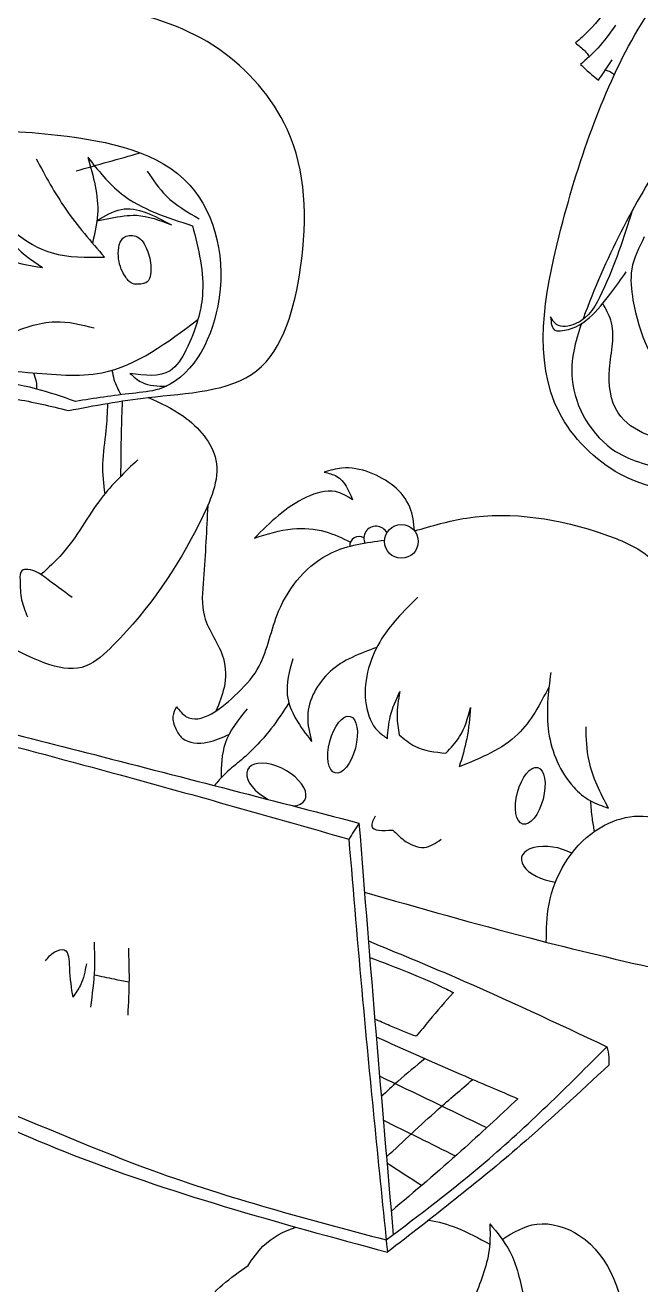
# Model space of a CAD drawing. Header units: inches. Extents: x -573 to 160, y -1 to 711.
# Drawn here: x 2.687 to 3.793, y 5.193 to 7.456 of the extents above; entities that cross this region are included whole.
import ezdxf

# ---------------------------------------------------------------- set-up
doc = ezdxf.new("R2010")
doc.units = ezdxf.units.IN
doc.header["$MEASUREMENT"] = 0
doc.layers.add('HarbyDwg', color=5, linetype='Continuous')

msp = doc.modelspace()

# ---------------------------------------------------------------- linework, layer by layer
at = {"layer": 'HarbyDwg'}
msp.add_circle((3.36276, 6.52881), 0.03037, dxfattribs=at)
for centre, radius, start, end in [((3.31717, 6.5346), 0.02171, 26.42285, 206.73768), ((3.28667, 6.52102), 0.01677, 58.33783, 183.42761), ((3.28108, 6.52332), 0.01677, 5.19634, 8.89707)]:
    msp.add_arc(centre, radius, start, end, dxfattribs=at)
for centre in [(3.2572, 6.16357), (3.59414, 6.0716)]:
    msp.add_ellipse(centre, major_axis=(0.01333, 0.05083), ratio=0.4517822, dxfattribs=at)
for centre, major_axis, start_param, end_param in [((3.13829, 6.09187), (-0.05122, 0.02747), 2.443599, 7.8483815), ((3.63535, 5.94852), (-0.05671, 0.0127), 4.2066224, 8.0437519)]:
    msp.add_ellipse(centre, major_axis=major_axis, ratio=0.5255122, start_param=start_param, end_param=end_param, dxfattribs=at)
for points in [[(4.01203, 6.61078), (3.75531, 6.64987), (3.64606, 6.76081), (3.64606, 7.07801), (3.70502, 7.27042), (3.89557, 7.58307), (4.15089, 7.7073), (4.55342, 7.65218), (4.89713, 7.38946), (5.01292, 7.16349), (5.09012, 7.01283), (4.978, 6.72256), (4.75389, 6.60687)], [(2.76527, 6.76394), (2.66849, 6.78498), (2.64149, 6.78887), (2.53673, 6.80043), (2.43043, 6.837), (2.34549, 6.93968), (2.33067, 7.23389), (2.43649, 7.41058), (2.57006, 7.47886), (2.85238, 7.48492), (3.03452, 7.41362), (3.15746, 7.26949), (3.18175, 7.02067), (3.10282, 6.83557), (2.90837, 6.78737), (2.76527, 6.76394)], [(3.72911, 7.37594), (3.73795, 7.37242), (3.74533, 7.36796)], [(2.77764, 6.78038), (2.88003, 6.79482), (2.92762, 6.80254), (3.03309, 6.95167), (2.98293, 7.16895), (2.74535, 7.25894), (2.41957, 7.19724), (2.3514, 7.06996), (2.38741, 6.92982), (2.53918, 6.83596), (2.70581, 6.80316), (2.77764, 6.78038)], [(2.77904, 7.19459), (2.89393, 7.22697)], [(2.70693, 7.21633), (2.76011, 7.1259), (2.8298, 7.03974)], [(2.79963, 7.21899), (2.8603, 7.15342), (2.98763, 7.09612)], [(2.79963, 7.21899), (2.8173, 7.11625), (2.80803, 7.06483)], [(2.54632, 7.19608), (2.57549, 7.11951), (2.64675, 7.03996), (2.71864, 7.02094)], [(2.90659, 7.19402), (2.94053, 7.1495), (2.99992, 7.10851)], [(2.60658, 7.14282), (2.73566, 7.04707), (2.8298, 7.03974)], [(2.81617, 7.10488), (2.85961, 7.12537), (2.94975, 7.09733)], [(2.81617, 7.10488), (2.86475, 7.11363), (2.8869, 7.1147), (2.94975, 7.09733)], [(2.64579, 7.10398), (2.6623, 7.06968), (2.71864, 7.02094)], [(2.98763, 7.09612), (3.00543, 6.97003), (2.99752, 6.92775), (2.97603, 6.87257), (2.94739, 6.83544), (2.87543, 6.8308)], [(2.89483, 6.99117), (2.90379, 6.99335), (2.9132, 7.02066), (2.90581, 7.05319), (2.88842, 7.07605), (2.86633, 7.0762), (2.85464, 7.04141), (2.86655, 7.00563), (2.87979, 6.99218), (2.89483, 6.99117)], [(2.45904, 6.99786), (2.49318, 6.92177), (2.54165, 6.86842), (2.69182, 6.83259), (2.82523, 6.83192), (2.99752, 6.92775)], [(2.65181, 6.89919), (2.74126, 6.92358), (2.81139, 6.9124)], [(2.84315, 6.83632), (2.84672, 6.81988), (2.85925, 6.79242)], [(2.70197, 6.83174), (2.70705, 6.81609), (2.70784, 6.80264)], [(2.87543, 6.8308), (2.89666, 6.81465), (2.94097, 6.80772)], [(2.90837, 6.78737), (2.97156, 6.75361), (3.02956, 6.67507), (3.00166, 6.56456), (2.84538, 6.3422), (2.79673, 6.30502), (2.66267, 6.33766), (2.48672, 6.4089), (2.4391, 6.42864), (2.42283, 6.46057), (2.4391, 6.50295), (2.46349, 6.53662), (2.48265, 6.57551), (2.5506, 6.5639), (2.66171, 6.48633)], [(2.83531, 6.7768), (2.83215, 6.72793), (2.8263, 6.66821), (2.83004, 6.61385)], [(2.86139, 6.78103), (2.85968, 6.72383), (2.85857, 6.64535)], [(2.88953, 6.67558), (2.82396, 6.60618), (2.75389, 6.50659), (2.71555, 6.46932)], [(3.38653, 6.54772), (3.37798, 6.59019), (3.30579, 6.65269), (3.25597, 6.66046), (3.22394, 6.6532)], [(3.22394, 6.6532), (3.24675, 6.64571), (3.27523, 6.60374)], [(3.27523, 6.60374), (3.24419, 6.61834), (3.19234, 6.60812), (3.09887, 6.53476)], [(3.015, 6.59278), (3.00731, 6.46185), (3.00915, 6.39387), (3.04315, 6.31855), (3.04432, 6.26659), (3.02988, 6.22409)], [(3.38653, 6.54772), (3.47958, 6.57075), (3.72772, 6.54149), (3.80456, 6.50309), (3.83048, 6.479)], [(3.09887, 6.53476), (3.16752, 6.55155), (3.22557, 6.54644), (3.2713, 6.52774)], [(2.95884, 6.2317), (2.97603, 6.2144), (3.0687, 6.25635), (3.10755, 6.30491), (3.14235, 6.4034), (3.23741, 6.50837), (3.33247, 6.531)], [(2.7719, 6.4279), (2.7224, 6.46444), (2.69233, 6.47843), (2.68141, 6.47625), (2.67807, 6.46003), (2.68092, 6.42402), (2.69147, 6.39302)], [(3.39198, 6.42867), (3.32383, 6.3479), (3.29949, 6.23501), (3.32079, 6.18778), (3.33769, 6.17473)], [(3.3185, 6.33823), (3.23478, 6.29489), (3.19457, 6.2144), (3.20144, 6.16943)], [(3.16766, 6.31784), (3.15792, 6.25298), (3.20144, 6.16943)], [(3.63097, 6.29354), (3.62715, 6.18581), (3.67225, 6.08724), (3.70206, 6.06279), (3.73416, 6.0498)], [(2.31719, 6.25149), (2.85798, 6.1093), (3.26836, 5.99395)], [(2.34701, 6.26448), (2.79622, 6.14966), (3.28658, 6.02284)], [(3.33769, 6.17473), (3.34284, 6.2144), (3.35992, 6.25895)], [(3.35992, 6.25895), (3.35496, 6.2144), (3.35881, 6.18131)], [(3.62788, 6.26805), (3.57191, 6.1824), (3.4667, 6.12407)], [(2.95884, 6.2317), (2.95246, 6.2144), (2.9577, 6.19204), (2.96947, 6.17527), (3.01459, 6.16808), (3.05325, 6.18214)], [(3.16079, 6.23859), (3.12864, 6.19204), (3.07158, 6.133), (3.0449, 6.11004), (3.02715, 6.09008)], [(3.08588, 6.22797), (3.04628, 6.16597), (3.03909, 6.10397)], [(3.44255, 6.14827), (3.46734, 6.17801), (3.48692, 6.23013)], [(3.48692, 6.23013), (3.48001, 6.17415), (3.4667, 6.12407)], [(3.35881, 6.18131), (3.38691, 6.16094), (3.44255, 6.14827)], [(3.69365, 6.19574), (3.699, 6.13462), (3.73416, 6.0498)], [(3.70206, 6.06279), (3.70512, 6.0307), (3.70898, 6.0076)], [(3.28658, 6.02284), (3.26836, 5.99395)], [(3.28658, 6.02284), (3.31731, 5.64216), (3.34801, 5.28321)], [(3.3154, 6.03543), (3.30962, 6.0171), (3.34722, 6.0102)], [(3.62292, 5.80876), (3.62783, 5.87693), (3.71065, 6.00875), (3.73491, 6.02246), (3.79663, 6.03511), (3.85307, 6.01402), (3.88958, 5.92445), (3.90237, 5.86482), (3.9075, 5.74187)], [(3.34722, 6.0102), (3.3674, 5.99218), (3.40362, 5.97907), (3.43405, 5.99356)], [(3.26836, 5.99395), (3.29318, 5.70509), (3.33774, 5.25177)], [(3.29647, 5.89855), (3.59355, 5.81629), (4.08542, 5.70317)], [(2.72395, 5.77502), (2.74039, 5.79145), (2.75748, 5.79473), (2.76669, 5.76319), (2.77261, 5.70995)], [(2.81098, 5.80865), (2.81157, 5.76082), (2.8044, 5.69208)], [(2.87257, 5.79789), (2.87377, 5.74229), (2.87138, 5.67774)], [(3.30351, 5.8109), (3.45788, 5.74637), (3.73187, 5.62085)], [(3.3059, 5.78127), (3.44427, 5.72406), (3.45605, 5.71817)], [(2.79722, 5.76979), (2.78646, 5.73153), (2.77261, 5.70995)], [(2.81104, 5.75018), (2.84711, 5.7426), (2.87373, 5.73779)], [(3.45605, 5.71817), (3.41286, 5.66813), (3.3893, 5.63968)], [(3.3893, 5.63968), (3.34216, 5.65852), (3.31495, 5.67059)], [(3.31761, 5.63853), (3.47018, 5.57113), (3.57194, 5.52754)], [(3.3355, 5.27376), (3.51306, 5.41354), (3.73187, 5.62085)], [(3.73187, 5.62085), (3.73514, 5.60232), (3.73514, 5.58799)], [(3.40529, 5.59956), (3.35617, 5.55844), (3.32664, 5.53134)], [(3.51589, 5.47535), (3.32353, 5.56796)], [(3.73514, 5.58799), (3.57678, 5.44378), (3.33774, 5.25177)], [(3.33593, 5.4228), (3.42843, 5.508), (3.49097, 5.56214)], [(3.57194, 5.52754), (3.47018, 5.43375), (3.34438, 5.32506)], [(3.45978, 5.42448), (3.33028, 5.48866)], [(3.39893, 5.37152), (3.33689, 5.41169)], [(3.52162, 5.30253), (3.52089, 5.26164), (3.49468, 5.17191)], [(3.52162, 5.30253), (3.55743, 5.25287), (3.58301, 5.17035), (3.58885, 5.10609), (3.57131, 5.07542)], [(3.54358, 5.27483), (3.6059, 5.30218), (3.68212, 5.2818), (3.77115, 5.10012), (3.76445, 4.75198), (3.72576, 4.57787)]]:
    msp.add_spline(points, degree=3, dxfattribs=at)
for points, knots in [([(3.77629, 7.5487), (3.76214, 7.5276), (3.73526, 7.48751), (3.7009, 7.44586), (3.67923, 7.42797), (3.6752, 7.42464)], [11.5609135, 11.5609135, 11.5609135, 11.5609135, 19.1909374, 26.0535604, 27.6180052, 27.6180052, 27.6180052, 27.6180052]), ([(4.63105, 6.58747), (4.66959, 6.59031), (4.76216, 6.59712), (4.90455, 6.6829), (4.87738, 6.88958), (4.74202, 7.05888), (4.58507, 7.28356), (4.37905, 7.40099), (4.2009, 7.54733), (3.99056, 7.4389), (3.83183, 7.23273), (3.731, 7.04249), (3.68993, 6.93143), (3.6885, 6.92746)], [116.7322143, 116.7322143, 116.7322143, 116.7322143, 128.4794998, 144.9511668, 158.6491869, 184.0689098, 210.5510963, 238.7108336, 257.0521772, 272.1052332, 302.0899998, 335.5825716, 336.8215351, 336.8215351, 336.8215351, 336.8215351]), ([(3.74707, 7.4561), (3.73702, 7.44197), (3.71872, 7.41623), (3.69506, 7.39535), (3.68439, 7.38594)], [0, 0, 0, 0, 5.180331, 9.435557, 9.435557, 9.435557, 9.435557]), ([(3.6752, 7.42464), (3.68104, 7.42002), (3.69027, 7.41273), (3.69763, 7.4036), (3.70033, 7.40025)], [27.6180052, 27.6180052, 27.6180052, 27.6180052, 29.8422953, 31.1292591, 31.1292591, 31.1292591, 31.1292591]), ([(3.68439, 7.38594), (3.69079, 7.37984), (3.70116, 7.36995), (3.71238, 7.36105), (3.71667, 7.35765)], [9.435557, 9.435557, 9.435557, 9.435557, 12.0851543, 13.7296797, 13.7296797, 13.7296797, 13.7296797]), ([(3.71667, 7.35765), (3.72174, 7.36508), (3.73006, 7.37726), (3.73822, 7.38954), (3.74141, 7.39433)], [13.7296797, 13.7296797, 13.7296797, 13.7296797, 16.4286298, 18.1541237, 18.1541237, 18.1541237, 18.1541237]), ([(3.77783, 7.12428), (3.762, 7.07518), (3.73855, 7.00242), (3.69455, 6.92003), (3.64275, 6.91131), (3.63381, 6.92713), (3.63071, 6.93262)], [0, 0, 0, 0, 15.6698335, 23.2171035, 26.5574627, 28.3337283, 28.3337283, 28.3337283, 28.3337283]), ([(3.79892, 7.07582), (3.78938, 7.05691), (3.77126, 7.02103), (3.78122, 6.92197), (3.83382, 6.79311), (3.93894, 6.75626), (3.98682, 6.73947)], [0, 0, 0, 0, 6.2031143, 11.7741237, 29.2990747, 43.9573665, 43.9573665, 43.9573665, 43.9573665]), ([(3.63071, 6.93262), (3.63151, 6.92147), (3.63256, 6.90675), (3.68624, 6.90758), (3.72673, 6.95789), (3.75749, 7.00045), (3.76651, 7.01293)], [28.3337283, 28.3337283, 28.3337283, 28.3337283, 30.9818806, 31.8325202, 43.1474774, 47.8429206, 47.8429206, 47.8429206, 47.8429206]), ([(3.89472, 6.72061), (3.88635, 6.71752), (3.85708, 6.70671), (3.80231, 6.7156), (3.73998, 6.75845), (3.73105, 6.84198), (3.75047, 6.91071), (3.72992, 6.94648), (3.72427, 6.95632)], [14.1419212, 14.1419212, 14.1419212, 14.1419212, 16.7988185, 23.4371348, 29.8962592, 37.9499055, 46.7194456, 50.0449005, 50.0449005, 50.0449005, 50.0449005]), ([(3.6859, 6.92013), (3.67455, 6.88747), (3.65338, 6.80432), (3.72601, 6.68212), (3.86321, 6.6543), (3.99551, 6.6164), (4.09489, 6.58533), (4.14543, 6.56953)], [0, 0, 0, 0, 10.1500182, 25.2806611, 35.7150113, 51.0363922, 66.8979557, 66.8979557, 66.8979557, 66.8979557]), ([(2.5196, 5.55744), (2.55282, 5.54464), (2.68563, 5.49282), (2.94974, 5.376), (3.19442, 5.31115), (3.3355, 5.27376)], [6.3155383, 6.3155383, 6.3155383, 6.3155383, 16.9960902, 49.0851981, 92.7873053, 92.7873053, 92.7873053, 92.7873053]), ([(2.5151, 5.53966), (2.59531, 5.50211), (2.86005, 5.38102), (3.14172, 5.30481), (3.33774, 5.25177)], [5.7197955, 5.7197955, 5.7197955, 5.7197955, 32.2579509, 93.0003766, 93.0003766, 93.0003766, 93.0003766]), ([(3.08742, 5.22808), (3.09583, 5.24019), (3.11801, 5.2721), (3.15123, 5.28934), (3.17407, 5.29657)], [0, 0, 0, 0, 4.3466422, 11.4605119, 11.4605119, 11.4605119, 11.4605119]), ([(3.41206, 5.30948), (3.42914, 5.30641), (3.46661, 5.29631), (3.50177, 5.27685), (3.52127, 5.26605)], [34.6599088, 34.6599088, 34.6599088, 34.6599088, 39.9683693, 46.5861347, 46.5861347, 46.5861347, 46.5861347]), ([(2.97231, 4.98464), (2.97015, 5.00578), (2.974, 5.0632), (2.99433, 5.16133), (3.056, 5.20556), (3.08742, 5.22808)], [15.8552952, 15.8552952, 15.8552952, 15.8552952, 22.2968492, 33.0742995, 44.2648119, 44.2648119, 44.2648119, 44.2648119])]:
    msp.add_open_spline(points, degree=3, knots=knots, dxfattribs=at)

doc.saveas('drawing.dxf')
